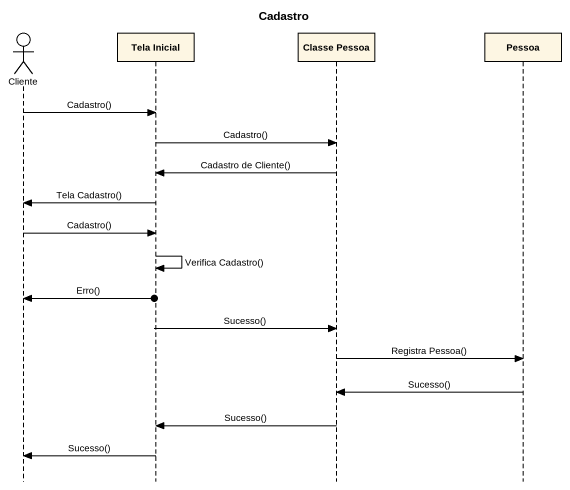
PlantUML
@startuml
title Cadastro
hide footbox
actor Cliente
participant "Tela Inicial" as Tela_Inicial
participant "Classe Pessoa" as Classe_Pessoa
participant Pessoa

Cliente -> Tela_Inicial : Cadastro()
Tela_Inicial -> Classe_Pessoa : Cadastro()
Classe_Pessoa -> Tela_Inicial : Cadastro de Cliente()
Tela_Inicial -> Cliente : Tela Cadastro()
Cliente -> Tela_Inicial : Cadastro()
Tela_Inicial -> Tela_Inicial : Verifica Cadastro()
Cliente <-o] : Erro()
[o-> Classe_Pessoa : Sucesso()
Classe_Pessoa -> Pessoa : Registra Pessoa()
Pessoa -> Classe_Pessoa : Sucesso()
Classe_Pessoa -> Tela_Inicial : Sucesso()
Tela_Inicial -> Cliente : Sucesso()
@enduml
